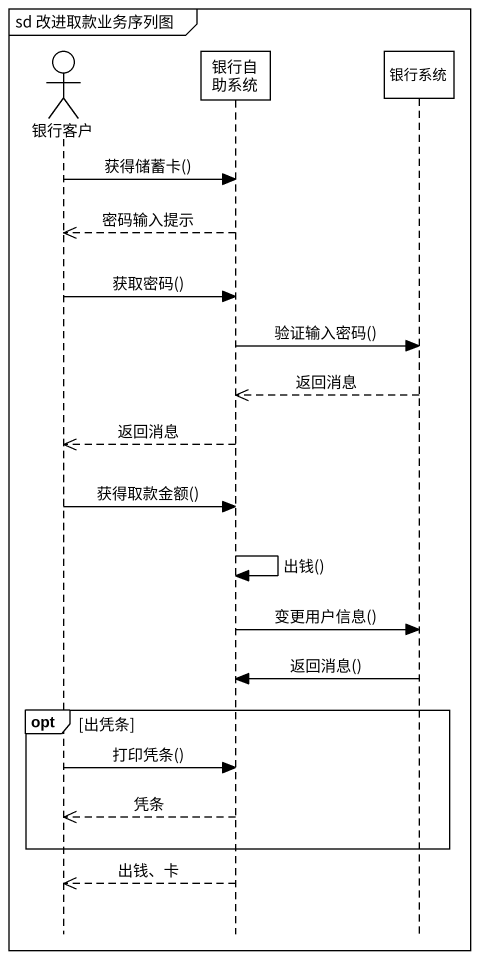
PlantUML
@startuml
mainframe sd 改进取款业务序列图
hide footbox
actor 银行客户
participant 银行自助系统
participant 银行系统

银行客户 -> 银行自助系统 : 获得储蓄卡()
银行自助系统 -->> 银行客户 : 密码输入提示
银行客户 -> 银行自助系统 : 获取密码()
银行自助系统 -> 银行系统 : 验证输入密码()
银行系统 -->> 银行自助系统 : 返回消息
银行自助系统 -->> 银行客户 : 返回消息
银行客户 -> 银行自助系统 : 获得取款金额()
银行自助系统 -> 银行自助系统 : 出钱()
银行自助系统 -> 银行系统 : 变更用户信息()
银行系统 -> 银行自助系统 : 返回消息()
opt 出凭条
  银行客户 -> 银行自助系统 : 打印凭条()
  银行自助系统 -->> 银行客户 : 凭条
end
银行自助系统 -->> 银行客户 : 出钱、卡
@enduml
